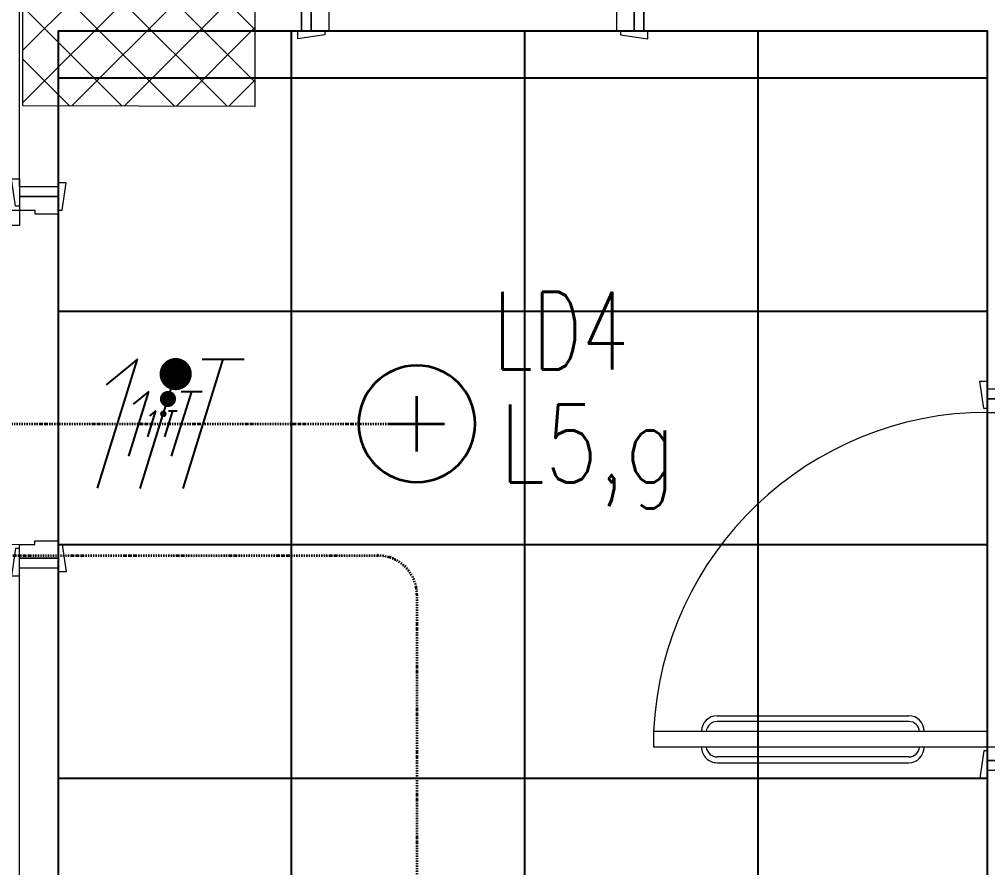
# Model space of a CAD drawing. Extents: x -12260 to 184725, y -29287 to 19916.
# Drawn here: x 5386 to 7876, y -7810 to -5630 of the extents above; entities that cross this region are included whole.
import ezdxf
from ezdxf.enums import TextEntityAlignment as Align

# ---------------------------------------------------------------- set-up
doc = ezdxf.new("R2010")
doc.units = 0
doc.header["$LTSCALE"] = 0.25
doc.linetypes.add('DASHDOT', pattern=[25.4, 12.7, -6.35, 0, -6.35])
for name, color, linetype, lineweight in [('01-First Floor-FUR$0$C-HYDR-CTCH', 251, 'Continuous', 5), ('01-First Floor-FUR$0$Hatch', 252, 'Continuous', 5), ('01-First Floor-FUR$0$Walls', 251, 'Continuous', 5), ('01-First Floor-FUR$0$Wooden Joinery', 251, 'Continuous', 5), ('E-LITE-CIRC', 6, 'Continuous', 25), ('E-LITE-CIRC-NUMB', 6, 'Continuous', 25), ('E-LITE-CLNG @ 100', 150, 'Continuous', 35), ('E-LITE-CLNG-CNDT', 6, 'DASHDOT', 35), ('E-LITE-CTRL', 6, 'Continuous', 25), ('E-LITE-IDEN', 6, 'Continuous', 25), ('E-POWR-WIRE', 6, 'Continuous', 25), ('E-POWR-WIRE @ 100', 6, 'Continuous', 25), ('E-POWR-WIRE @ 20', 6, 'Continuous', 25), ('E-POWR-WIRE @ 50', 6, 'Continuous', 25)]:
    doc.layers.add(name, color=color, linetype=linetype, lineweight=lineweight)
doc.layers.add('01-First Floor-FUR$0$FALSE CEILING', color=251, linetype='Continuous')
doc.styles.add('DC_SIMPLEX', font='SIMPLEX.shx', dxfattribs={"width": 0.7})

# ---------------------------------------------------------------- blocks, each defined once
blk = doc.blocks.new('DC_LT-CL-Point')
for p, q in [((0, -0.711), (0, 0.711)), ((0.711, 0), (-0.711, 0))]:
    blk.add_line(p, q)
blk.add_circle((0, 0), 1.5)
at = {"layer": 'E-LITE-CIRC-NUMB', "style": 'DC_SIMPLEX', "width": 0.7, "flags": 8}
blk.add_attdef('CIRCUIT', text='', height=2, rotation=360, dxfattribs=at).set_placement((-3.364, 1.5), align=Align.RIGHT)
at = {"layer": 'E-LITE-CTRL', "style": 'DC_SIMPLEX', "width": 0.7, "flags": 8}
blk.add_attdef('CONTROL', (3.364, -3.498), '', height=2, rotation=360, dxfattribs=at)
at = {"layer": 'E-LITE-IDEN', "style": 'DC_SIMPLEX', "width": 0.7, "flags": 8}
blk.add_attdef('TYPE', (3.364, 1.5), '', height=2, rotation=360, dxfattribs=at)
blk = doc.blocks.new('*U39')
for p, q in [((-1.617, -1.658), (-0.587, 1.663)), ((-0.587, 1.663), (-1.389, 1.004)), ((-0.515, -1.66), (0.515, 1.66)), ((0.587, -1.663), (1.617, 1.658)), ((1.078, 1.659), (2.157, 1.657))]:
    blk.add_line(p, q)
at = {"const_width": 0.414}
blk.add_lwpolyline([(0.19, 1.278, 1), (0.604, 1.277, 1)], format="xyb", close=True, dxfattribs=at)
blk = doc.blocks.new('*U730')
at = {"layer": 'E-POWR-WIRE @ 100', "xscale": 100, "yscale": 100, "zscale": 100}
blk.add_blockref('*U39', (5748.3, -6669.4, 0), dxfattribs=at)
at = {"layer": 'E-POWR-WIRE @ 20', "xscale": 20, "yscale": 20, "zscale": 20}
blk.add_blockref('*U39', (5748.3, -6669.4, 0), dxfattribs=at)
at = {"layer": 'E-POWR-WIRE @ 50', "xscale": 50, "yscale": 50, "zscale": 50}
blk.add_blockref('*U39', (5748.3, -6669.4, 0), dxfattribs=at)
blk = doc.blocks.new('01-First Floor-FUR$0$A$C72370EFE')
at = {"layer": '01-First Floor-FUR$0$Wooden Joinery'}
for p, q in [((-0.01, -0.04), (-0.02, -0.04)), ((-0.01, -0.03), (-0.01, -0.07)), ((0, -0.03), (-0.01, -0.03)), ((0.04, -0.03), (0.05, -0.03)), ((0.05, -0.03), (0.05, -0.07)), ((0.05, -0.04), (0.06, -0.04)), ((-0.05, -0.07), (-0.05, -0.16)), ((-0.03, -0.07), (-0.03, -0.16)), ((-0.01, -0.06), (-0.02, -0.06)), ((0, -0.07), (-0.01, -0.07)), ((0.04, -0.07), (0.05, -0.07)), ((0.05, -0.06), (0.06, -0.06)), ((0.07, -0.07), (0.07, -0.16)), ((0.09, -0.07), (0.09, -0.16)), ((-0.01, -0.17), (-0.02, -0.17)), ((-0.01, -0.17), (-0.01, -0.19)), ((0.05, -0.17), (0.06, -0.17)), ((0.05, -0.17), (0.05, -0.19)), ((-0.01, -0.19), (-0.02, -0.19)), ((0.05, -0.19), (0.06, -0.19))]:
    blk.add_line(p, q, dxfattribs=at)
for centre, radius, start, end in [((-0.02, -0.07), 0.03, 90, 180), ((0.06, -0.07), 0.03, 0, 90), ((-0.02, -0.07), 0.01, 90, 180), ((0.06, -0.07), 0.01, 0, 90), ((-0.02, -0.16), 0.03, 180, 270), ((-0.02, -0.16), 0.01, 180, 270), ((0.06, -0.16), 0.01, 270, 0), ((0.06, -0.16), 0.03, 270, 0)]:
    blk.add_arc(centre, radius, start, end, dxfattribs=at)
blk = doc.blocks.new('01-First Floor-FUR$0$A$C5FCA3E6B')
at = {"layer": '01-First Floor-FUR$0$Wooden Joinery'}
for points in [[(80, 858.9), (80, 868.9), (10, 878.9), (10, 858.9)], [(840, 858.9), (840, 868.9), (910, 878.9), (910, 858.9)], [(70, 758.9), (70, 748.9), (0, 738.9), (0, 758.9)], [(120, 758.9), (120, 0), (80, 0), (80, 758.9)], [(850, 758.9), (850, 748.9), (920, 738.9), (920, 758.9)]]:
    blk.add_lwpolyline(points, close=True, dxfattribs=at)
for points in [[(45, 758.9), (45, 858.9), (20, 858.9), (20, 758.9), (45, 758.9)], [(45, 758.9), (80, 758.9), (80, 798.9), (90, 798.9), (90, 858.9), (45, 858.9), (45, 758.9)], [(875, 758.9), (840, 758.9), (840, 798.9), (830, 798.9), (830, 858.9), (875, 858.9), (875, 758.9)], [(875, 758.9), (875, 858.9), (900, 858.9), (900, 758.9), (875, 758.9)]]:
    blk.add_lwpolyline(points, dxfattribs=at)
blk.add_arc((80, 758.9), 760, 273.0171, 0, dxfattribs=at)
at = {"layer": '01-First Floor-FUR$0$Wooden Joinery', "xscale": 999.9999999998854, "yscale": 999.9999999998854, "zscale": 999.9999999998854, "rotation": 180}
blk.add_blockref('01-First Floor-FUR$0$A$C72370EFE', (120, 0), dxfattribs=at)
blk = doc.blocks.new('01-First Floor-FUR$0$A$C5DAD61B4')
at = {"layer": '01-First Floor-FUR$0$Wooden Joinery'}
for points in [[(80, 959.1), (80, 969.1), (10, 979.1), (10, 959.1)], [(940, 959.1), (940, 969.1), (1010, 979.1), (1010, 959.1)], [(70, 859.1), (70, 849.1), (0, 839.1), (0, 859.1)], [(120, 859.1), (120, 0), (80, 0), (80, 859.1)], [(950, 859.1), (950, 849.1), (1020, 839.1), (1020, 859.1)]]:
    blk.add_lwpolyline(points, close=True, dxfattribs=at)
for points in [[(45, 859.1), (45, 959.1), (20, 959.1), (20, 859.1), (45, 859.1)], [(45, 859.1), (80, 859.1), (80, 899.1), (90, 899.1), (90, 959.1), (45, 959.1), (45, 859.1)], [(975, 859.1), (940, 859.1), (940, 899.1), (930, 899.1), (930, 959.1), (975, 959.1), (975, 859.1)], [(975, 859.1), (975, 959.1), (1000, 959.1), (1000, 859.1), (975, 859.1)]]:
    blk.add_lwpolyline(points, dxfattribs=at)
blk.add_arc((80, 859.1), 860, 272.666, 0, dxfattribs=at)
at = {"layer": '01-First Floor-FUR$0$Wooden Joinery', "xscale": 999.9999999998854, "yscale": 999.9999999998854, "zscale": 999.9999999998854, "rotation": 180}
blk.add_blockref('01-First Floor-FUR$0$A$C72370EFE', (120, 0), dxfattribs=at)
blk = doc.blocks.new('01-First Floor-FUR')
at = {"layer": '01-First Floor-FUR$0$Hatch'}
h = blk.add_hatch(dxfattribs=at)
h.set_pattern_fill('ANSI37', color=256, scale=30)
h.set_pattern_definition([(45, (-1823.345, -13062.25), (-67.35192, 67.35192), []), (135, (-1823.345, -13062.25), (-67.35192, -67.35192), [])])
h.paths.add_polyline_path([(49129.3, 8855.6), (48525.4, 8847.5), (48529.3, 8559.1), (49133.2, 8567.2)])
h.paths.add_polyline_path([(41968.6, 8847.9), (41385, 8842.5), (41365.1, 8551.1), (41948.6, 8556.5)])
h.paths.add_polyline_path([(27591.6, 8840.5), (26992.5, 8836.4), (26986.8, 8543.4), (27585.9, 8547.5)])
h.paths.add_polyline_path([(34776.8, 8842.7), (34175.6, 8835.2), (34167.4, 8549.5), (34768.6, 8557)])
h.paths.add_polyline_path([(20372.4, 8849.8), (19765.9, 8827.9), (19780.4, 8535.4), (20386.9, 8557.2)])
h.paths.add_polyline_path([(13635.8, 8839.4), (12413.8, 8863.3), (12407.4, 8567.2), (13629.3, 8543.3)])
h.paths.add_polyline_path([(13649.8, 1639.3), (12434.8, 1623.6), (12421.4, 1331.2), (13636.4, 1346.9)])
h.paths.add_polyline_path([(13623.8, -5553.9), (12420.7, -5569.8), (12415, -5862.9), (13618.1, -5846.9)])
h.paths.add_polyline_path([(13642.3, -12752.6), (12445.6, -12764), (12448.4, -13058.5), (13645.1, -13047)])
h.paths.add_polyline_path([(6007.3, -12750.5), (5403.7, -12754.2), (5414.4, -13039.6), (6017.9, -13035.9)])
h.paths.add_polyline_path([(5991.8, -5552.5), (5395, -5550.9), (5394.9, -5852.1), (5991.7, -5853.6)])
h.paths.add_polyline_path([(6001.7, 1637.1), (5382.4, 1638.3), (5371.8, 1335.4), (5991.1, 1334.1)])
h.paths.add_polyline_path([(5978.4, 8816.5), (5377.7, 8830.9), (5374.1, 8541.3), (5974.8, 8526.8)])
h.paths.add_polyline_path([(-1220.7, 8814.6), (-1823.3, 8837.3), (-1821.5, 8549), (-1218.8, 8526.3)])
h.paths.add_polyline_path([(-1213, -5563.7), (-1815, -5570.7), (-1811.6, -5862.3), (-1209.6, -5855.3)])
h.paths.add_polyline_path([(-1195.5, -12758.3), (-1793.9, -12759.3), (-1789, -13060), (-1190.6, -13059)])
h.paths.add_polyline_path([(20391.2, -12745), (19785.5, -12758), (19791.3, -13059.2), (20396.9, -13046.2)])
h.paths.add_polyline_path([(20384.7, -5552.6), (19790.3, -5570.1), (19792.4, -5866.7), (20386.8, -5849.1)])
h.paths.add_polyline_path([(20376, 1655.5), (19777, 1647.8), (19781.1, 1347.6), (20380, 1355.3)])
h.paths.add_polyline_path([(27576.3, 1640.2), (26974.4, 1644.9), (26978.6, 1352.8), (27580.6, 1348.1)])
h.paths.add_polyline_path([(27580.1, -5542.5), (26976.2, -5560), (26989.7, -5860.1), (27589.8, -5839.1)])
h.paths.add_polyline_path([(27596.2, -12758.5), (26992.3, -12751.9), (26990, -13037.6), (27593.8, -13044.2)])
h.paths.add_polyline_path([(34794.7, -12748), (34197.4, -12762.6), (34206.4, -13062.3), (34803.7, -13047.7)])
h.paths.add_polyline_path([(34787.4, -5559.7), (34186.1, -5557.7), (34187.2, -5855), (34788.5, -5856.9)])
h.paths.add_polyline_path([(34750.9, 1644.2), (34170.1, 1648.9), (34189.8, 1359), (34770.6, 1354.3)])
h.paths.add_polyline_path([(41954.3, 1643.4), (41356.7, 1657.2), (41358.7, 1365.3), (41956.3, 1351.5)])
h.paths.add_polyline_path([(41955.3, -5555.1), (41386.9, -5562.7), (41388.7, -5856.9), (41957.1, -5849.3)])
h.paths.add_polyline_path([(41992.3, -12752.3), (41387.1, -12754.9), (41388.4, -13059.5), (41993.7, -13056.8)])
h.paths.add_polyline_path([(49166.6, -12752.8), (48578.6, -12736.7), (48565.4, -13043.9), (49153.3, -13060)])
h.paths.add_polyline_path([(49150.8, -5553.4), (48547.6, -5552.3), (48545.6, -5848.8), (49148.8, -5849.9)])
at = {"layer": '01-First Floor-FUR$0$C-HYDR-CTCH', "elevation": 0, "flags": 128}
blk.add_lwpolyline([(5395, -5550.9), (5991.8, -5552.5), (5991.7, -5853.6), (5394.9, -5852.1), (5395, -5550.9)], dxfattribs=at)
at = {"layer": '01-First Floor-FUR$0$FALSE CEILING', "linetype": 'Continuous'}
for p, q in [((6086, -9980), (6086, -5660)), ((6686, -9980), (6686, -5660)), ((7286, -9980), (7286, -5660)), ((5486, -5780), (7876, -5780)), ((5486, -6380), (7876, -6380)), ((5486, -6980), (7876, -6980)), ((5486, -7580), (7876, -7580))]:
    blk.add_line(p, q, dxfattribs=at)
at = {"layer": '01-First Floor-FUR$0$FALSE CEILING'}
blk.add_lwpolyline([(5486, -9980), (7876, -9980), (7876, -5660), (5486, -5660)], close=True, dxfattribs=at)
at = {"layer": '01-First Floor-FUR$0$Walls'}
for p, q in [((5386, -6060), (5386, -2710)), ((6111.8, -5560, 0), (6111.8, -5660, 0)), ((6991.8, -5560, 0), (6991.8, -5660, 0)), ((6111.8, -5660, 0), (5991.8, -5660, 0)), ((6991.8, -5660, 0), (7876, -5660, 0)), ((7876, -5660), (7876, -6580)), ((5486, -6060), (5486, -5852.3)), ((5486, -6060), (5386, -6060)), ((5386, -7910), (5386, -7040)), ((5486, -7040), (5386, -7040)), ((5486, -7910), (5486, -7040))]:
    blk.add_line(p, q, dxfattribs=at)
at = {"layer": '01-First Floor-FUR$0$Wooden Joinery'}
for p, q in [((7180.2, -7419.6), (7673, -7419.6)), ((7673, -7434.6), (7180.2, -7434.6)), ((7673, -7525.4), (7180.2, -7525.4)), ((7180.2, -7540.3), (7673, -7540.3))]:
    blk.add_line(p, q, dxfattribs=at)
for points in [[(7876, -6630), (7866, -6630), (7856, -6560), (7876, -6560)], [(7876, -7460), (7016.9, -7460), (7016.9, -7500), (7876, -7500)], [(7876, -7510), (7866, -7510), (7856, -7580), (7876, -7580)]]:
    blk.add_lwpolyline(points, close=True, dxfattribs=at)
for points in [[(7976, -6605), (7876, -6605), (7876, -6640), (7916, -6640), (7916, -6650), (7976, -6650), (7976, -6580)], [(7976, -6580), (7876, -6580), (7876, -6605), (7976, -6605)], [(7876, -7500), (7916, -7500), (7916, -7490), (7976, -7490), (7976, -7535), (7876, -7535)], [(7876, -7535), (7976, -7535), (7976, -7560), (7876, -7560), (7876, -7500)]]:
    blk.add_lwpolyline(points, dxfattribs=at)
for centre, radius, start, end in [((7876, -7500), 860, 90, 177.334), ((7180.2, -7459.5), 39.8, 89.9998, 179.9998), ((7673, -7459.5), 39.8, 359.9998, 89.9998), ((7180.2, -7462.4), 27.9, 89.9998, 174.9746), ((7673, -7462.4), 27.9, 5.0254, 89.9998), ((7180.2, -7500.5), 39.8, 180.0002, 270.0002), ((7180.2, -7497.5), 27.9, 185.1684, 270.0002), ((7673, -7497.5), 27.9, 270.0002, 354.8316), ((7673, -7500.5), 39.8, 270.0002, 0.0002)]:
    blk.add_arc(centre, radius, start, end, dxfattribs=at)
at = {"layer": '01-First Floor-FUR$0$Wooden Joinery', "xscale": -1, "rotation": 180}
blk.add_blockref('01-First Floor-FUR$0$A$C5FCA3E6B', (6091.8, -4801.1, 0), dxfattribs=at)
at = {"layer": '01-First Floor-FUR$0$Wooden Joinery', "rotation": 269.9999999999999}
blk.add_blockref('01-First Floor-FUR$0$A$C5DAD61B4', (4526.9, -6040), dxfattribs=at)

msp = doc.modelspace()

# ---------------------------------------------------------------- linework, layer by layer
at = {"layer": 'E-LITE-CLNG-CNDT', "elevation": 0}
msp.add_lwpolyline([(4416, -4127.2), (4888.5, -4127.2, -0.414214), (4988.5, -4227.2), (4988.5, -6569.4, 0.414214), (5088.5, -6669.4), (6408.1, -6669.4)], format="xyb", dxfattribs=at)
at = {"layer": 'E-LITE-CLNG-CNDT', "color": 1, "elevation": 0}
msp.add_lwpolyline([(4416, -6551.9), (4691.7, -6551.9, -0.414214), (4791.7, -6651.9), (4791.7, -6908.1, 0.414214), (4891.7, -7008.1), (6308.1, -7008.1, -0.414214), (6408.1, -7108.1), (6408.1, -9069.4)], format="xyb", dxfattribs=at)

# ---------------------------------------------------------------- block references
at = {"layer": 'E-LITE-CLNG @ 100'}
ref = msp.add_blockref('DC_LT-CL-Point', (6408.1, -6669.4), dxfattribs=dict(at, xscale=-99.99999999999999, yscale=99.99999999999999, zscale=99.99999999999999))
ref.add_attrib('TYPE', 'LD4', (6604.5, -6530.1), dxfattribs={"layer": 'E-LITE-IDEN', "height": 200, "style": 'DC_SIMPLEX', "width": 0.7, "flags": 8})
at = {"layer": 'E-LITE-CLNG-CNDT'}
msp.add_blockref('01-First Floor-FUR', (0, 0), dxfattribs=at)
at = {"layer": 'E-POWR-WIRE'}
msp.add_blockref('*U730', (0, 0), dxfattribs=at)

# ---------------------------------------------------------------- texts
at = {"layer": 'E-LITE-CIRC', "style": 'DC_SIMPLEX', "width": 0.8}
msp.add_text('L5,g', height=200, rotation=0, dxfattribs=at).set_placement((6621, -6820.1))

doc.saveas('drawing.dxf')
